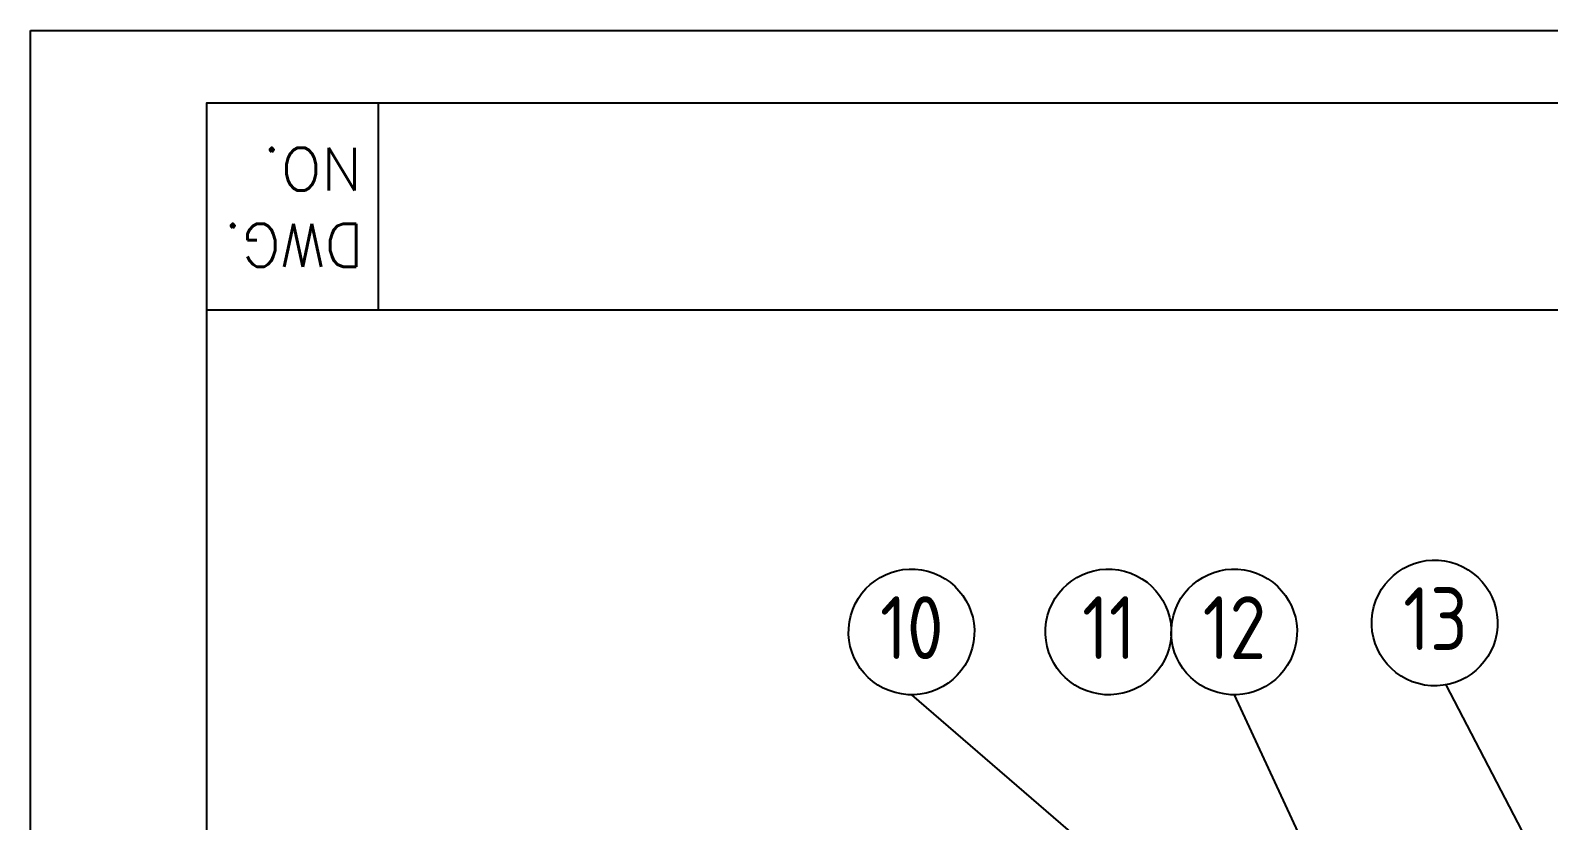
# Model space of a CAD drawing. Header units: millimetres. Extents: x -185079 to -2648, y 85916 to 249201.
# Drawn here: x -56033 to -53619, y 134592 to 135849 of the extents above; entities that cross this region are included whole.
import ezdxf

# ---------------------------------------------------------------- set-up
doc = ezdxf.new("R2010")
doc.units = ezdxf.units.MM
for name, color, linetype in [('1', 4, 'Continuous'), ('2', 3, 'Continuous'), ('细线', 1, 'Continuous')]:
    doc.layers.add(name, color=color, linetype=linetype)
doc.styles.add('ROMANS', font='romans.shx', dxfattribs={"bigfont": 'whgtxt.shx'})
doc.styles.get("Standard").update_dxf_attribs({"font": 'gbenor.shx', "bigfont": 'gbcbig.shx'})

msp = doc.modelspace()

# ---------------------------------------------------------------- linework, layer by layer
at = {"layer": '1', "color": 3, "lineweight": -3, "ltscale": 2, "extrusion": (-0.004685415688226648, -0.01745240643729063, 0.9998367168639968), "elevation": 1.311263986281119e-08}
msp.add_lwpolyline([(-89340.74435583597, 116693.2017122206), (-79605.60479144276, 119307.2036772036), (-77739.80294518075, 112358.532017356), (-87474.94250957393, 109744.530052373)], close=True, dxfattribs=at)
at = {"layer": '1', "lineweight": -3, "ltscale": 2, "extrusion": (-0.004685415688226648, -0.01745240643729063, 0.9998367168639968), "elevation": 1.311264075806094e-08}
msp.add_lwpolyline([(-87231.2481748564, 109916.2399077064), (-77857.25883072625, 112433.2686984296), (-79666.37327405855, 119170.8235395233), (-89040.36261818874, 116653.7947488001), (-87231.2481748564, 109916.2399077064)], dxfattribs=at)
at = {"layer": '2', "extrusion": (-0.004685415688226648, -0.01745240643729063, 0.9998367168639968)}
for p, q in [((-55480.40371102687, 135732.8652498666, 2109.260784030443), (-55480.37683756819, 135404.32557829, 2103.526165698174)), ((-55753.35606698129, 135404.32557829, 2102.24693565743), (-53529.08086435642, 135404.32557829, 2112.670291544979))]:
    msp.add_line(p, q, dxfattribs=at)
at = {"layer": '2', "extrusion": (-0.004685415688226634, -0.01745240643729067, 0.9998367168639968)}
for p, q in [((-53782.81040535423, 134807.8999367579, 1897.136263395506), (-53472.01202375066, 134212.3268578587, 1790.382749173929)), ((-54632.31161966002, 134792.0606356859, 1795.064777263434), (-54114.55016287474, 134345.0497610322, 1789.688411579606)), ((-54119.3404486258, 134792.0606356859, 1797.468652948165), (-53868.65850756309, 134250.6530159962, 2544.97997081545))]:
    msp.add_line(p, q, dxfattribs=at)
for centre, radius in [((-86940.0126045855, 116358.1020534087, -203.9009439867527), 99.99999999999953), ((-87739.62600278003, 116126.8694698091, -301.6990633298049), 99.99999999999955), ((-87437.35619817392, 116208.0325448702, -301.6990633298037), 99.99999999999955), ((-87244.19823807947, 116259.8977784294, -301.6990633298042), 99.99999999999955)]:
    msp.add_circle(centre, radius, dxfattribs=at)

# ---------------------------------------------------------------- texts
at = {"layer": '2', "extrusion": (-0.004685415688226648, -0.01745240643729063, 0.9998367168639968), "style": 'ROMANS'}
for s, p in [('NO.', (-88783.30840138129, 116649.6465190987, 1.311263986281119e-08)), ('DWG.', (-88749.56486021334, 116533.3559265208, 1.311263986281119e-08))]:
    msp.add_text(s, height=68.24555668706498, rotation=195.0300830919116, dxfattribs=at).set_placement(p)
at = {"layer": '细线', "color": 3, "linetype": 'ByBlock', "lineweight": -3, "ltscale": 0.5, "extrusion": (-0.00468541568822665, -0.01745240643729063, 0.9998367168639968)}
msp.add_text('13', height=100.0000000000002, rotation=15.03008309191159, dxfattribs=at).set_placement((-86977.08282025465, 116303.3526082385, -203.90094398676))
at = {"layer": '细线', "color": 3, "linetype": 'ByBlock', "lineweight": -3, "ltscale": 0.5, "extrusion": (-0.004685415688226647, -0.01745240643729063, 0.9998367168639968)}
for s, p in [('10', (-87776.72790446653, 116072.1115165627, -301.6990633298332)), ('11', (-87466.37816550612, 116155.4441510984, -301.6990633298327)), ('12', (-87281.27984975632, 116205.1452732944, -301.6990633298327))]:
    msp.add_text(s, height=100.0000000000002, rotation=15.03008309191159, dxfattribs=at).set_placement(p)

doc.saveas('drawing.dxf')
